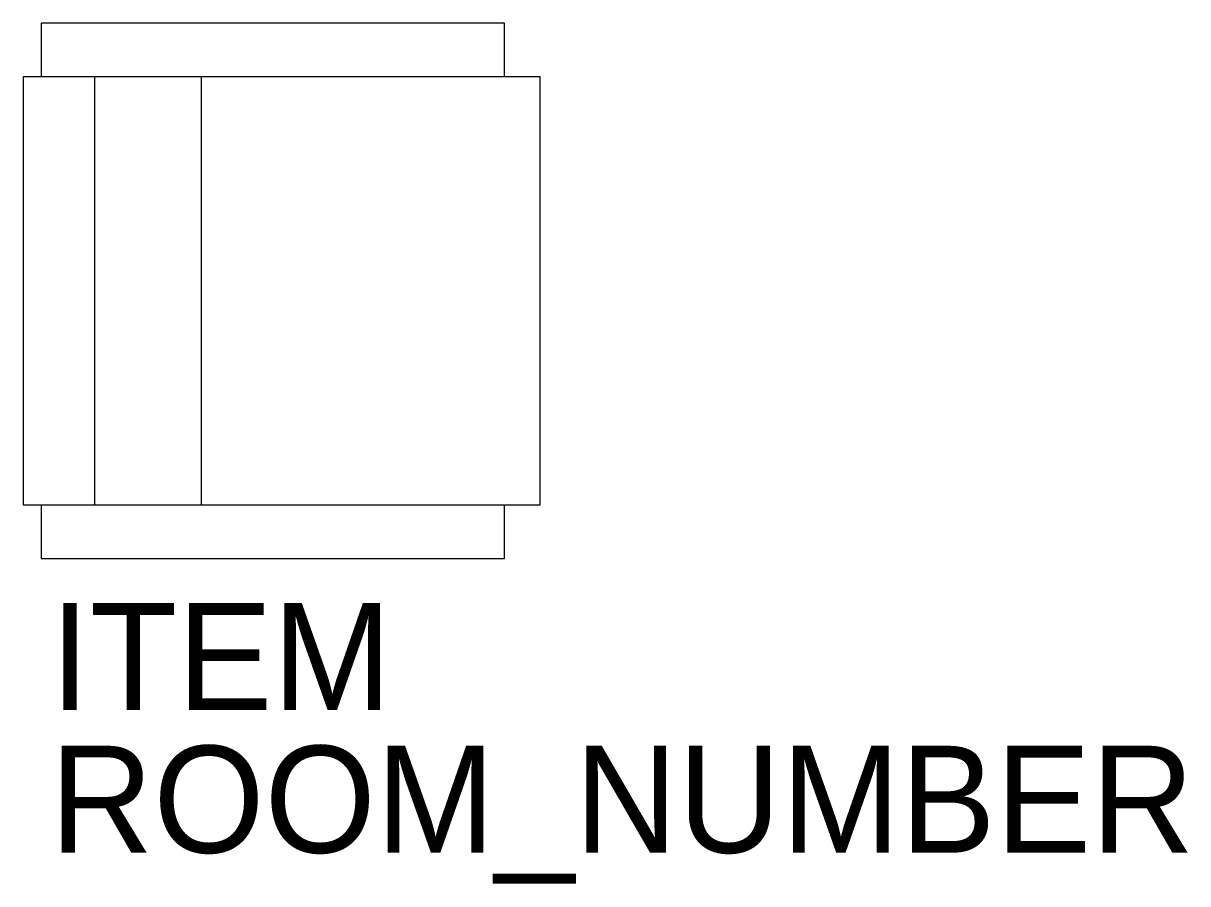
# Model space of a CAD drawing. Extents: x 0 to 1.66, y -0.46 to 0.76.
import ezdxf

# ---------------------------------------------------------------- set-up
doc = ezdxf.new("R2010")
doc.units = 0
doc.header["$LTSCALE"] = 48
doc.layers.get('0').update_dxf_attribs({"linetype": 'CONTINUOUS'})
doc.styles.add('ATT', font='TXT')

msp = doc.modelspace()

# ---------------------------------------------------------------- linework, layer by layer
at = {"color": 0, "linetype": 'BYBLOCK'}
for p, q in [((0.6858, 0.762), (0.0254, 0.762)), ((0.0254, 0.762), (0.0254, 0.6858)), ((0.6858, 0.6858), (0.6858, 0.762)), ((0, 0.6858), (0, 0.0762)), ((0.7366, 0.6858), (0, 0.6858)), ((0.1016, 0.6858), (0.1016, 0.0762)), ((0.254, 0.0762), (0.254, 0.6858)), ((0.7366, 0.0762), (0.7366, 0.6858)), ((0, 0.0762), (0.7366, 0.0762)), ((0.0254, 0.0762), (0.0254, 0)), ((0.6858, 0), (0.6858, 0.0762)), ((0.0254, 0), (0.6858, 0))]:
    msp.add_line(p, q, dxfattribs=at)

# ---------------------------------------------------------------- texts
at = {"color": 0, "linetype": 'BYBLOCK', "style": 'ATT'}
for tag, p, s, flags in [('ITEM', (0.0381, -0.2159), 'LOUNGE CHAIR', 3), ('ROOM_NUMBER', (0.0381, -0.4191), '', 1)]:
    msp.add_attdef(tag, p, s, height=0.1524, dxfattribs=dict(at, flags=flags))

doc.saveas('drawing.dxf')
